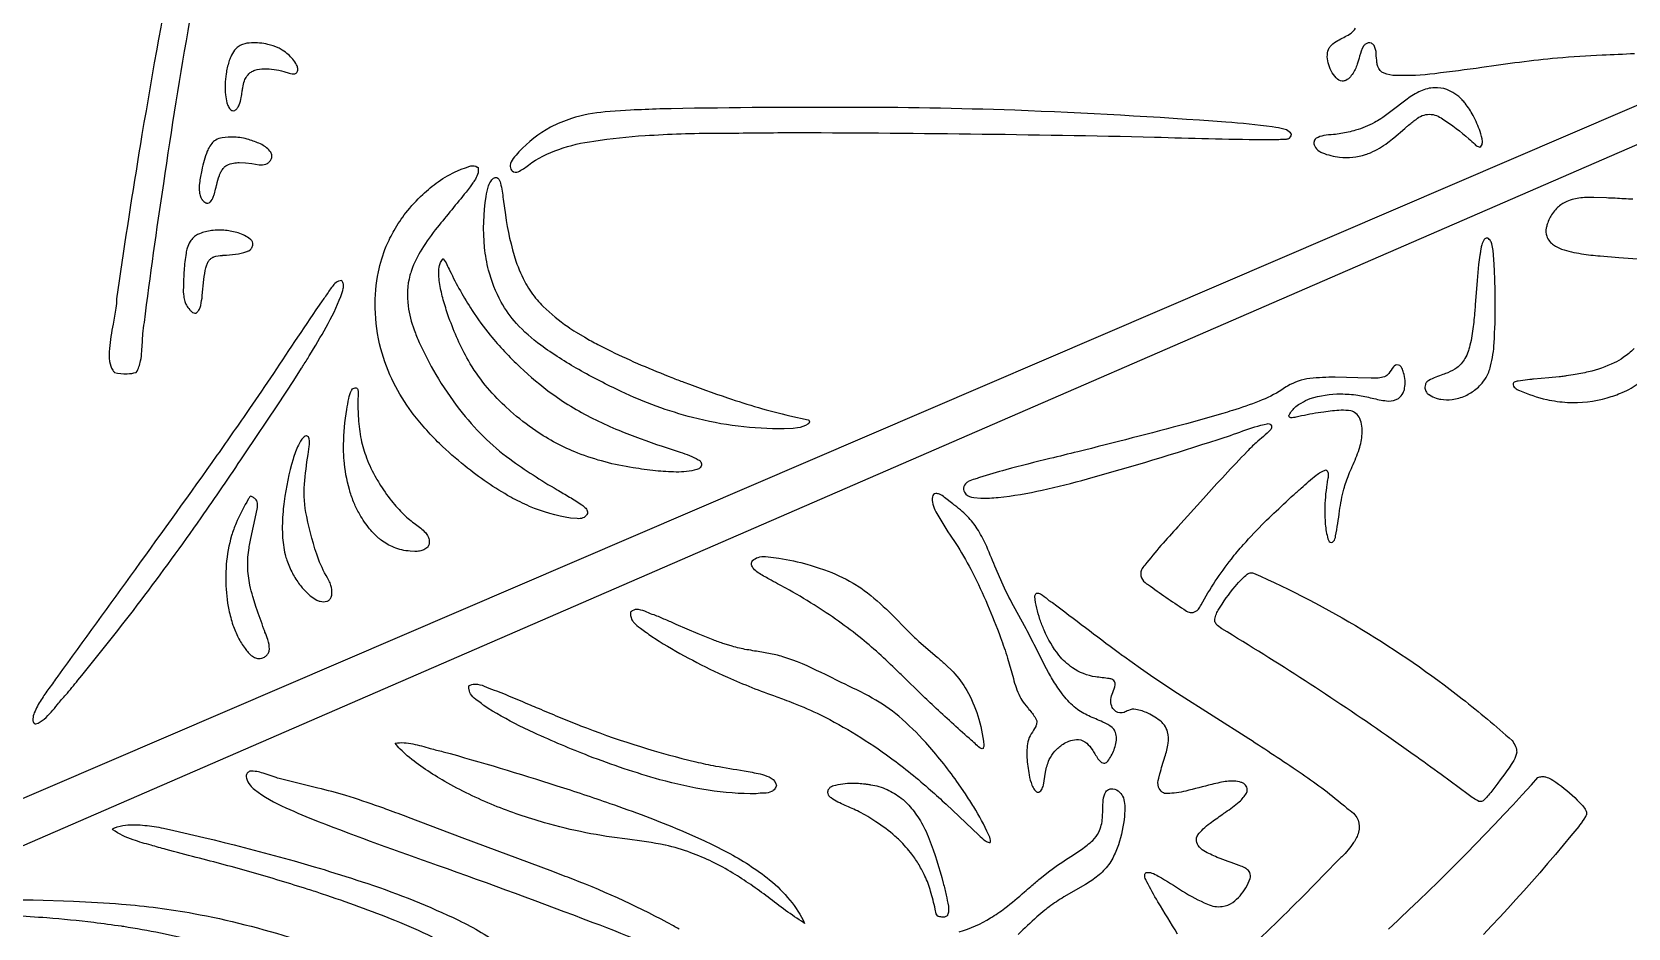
# Model space of a CAD drawing. Header units: millimetres. Extents: x 0 to 1000, y 0 to 780.
# Drawn here: x 430.3 to 666.1, y 398.1 to 530.4 of the extents above; entities that cross this region are included whole.
import ezdxf

# ---------------------------------------------------------------- set-up
doc = ezdxf.new("R2010")
doc.units = ezdxf.units.MM
doc.layers.add('Default', color=70, linetype='Continuous')

msp = doc.modelspace()

# ---------------------------------------------------------------- linework, layer by layer
at = {"layer": 'Default'}
for points in [[(451.66, 543.46, 0.006687), (446.56, 515.27, 0.004715), (443.19, 493.68), (442.8, 491, -0.04578), (442.7, 489.63, -0.020934), (442.29, 487.27, 0.024771), (441.74, 483.67, 0.056327), (441.78, 481.76, 0.122336), (442.25, 480.47, 0.051899), (442.51, 480.16, 0.066345), (444.37, 479.95, 0.063108), (445.71, 480.16, 0.099169), (446.36, 481.85, 0.022546), (446.54, 483.27, 0.00586), (446.68, 485.86, -0.03917), (446.92, 487.54, -0.006589), (449.77, 508.04, -0.006584), (453.63, 532.12, -0.009248)], [(667.02, 527.21, -0.004849), (662.24, 526.98, 0.008103), (655.63, 526.56, 0.013849), (644.49, 525.17, -0.002603), (637.51, 524.26, -0.037733), (631.8, 523.99, -0.087179), (630.02, 524.33, -0.207413), (629.1, 525.33, -0.0649), (628.98, 525.93, -0.024803), (628.87, 527.21, 0.110624), (628.56, 528.43, 0.133619), (628.15, 528.76, 0.251121), (627.28, 528.63, 0.076986), (626.98, 528.33, 0.062152), (626.42, 526.84, -0.021558), (626.08, 525.67, -0.066172), (625.93, 525.3, -0.080407), (625.06, 523.82, -0.118957), (624.39, 523.28, -0.100838), (623.84, 523.15, -0.14728), (622.95, 523.63, -0.065156), (622.23, 524.69, -0.0551), (621.77, 525.87, -0.074018), (621.65, 527.07, -0.121066), (621.94, 528.08, -0.085675), (622.25, 528.46, -0.077246), (623.2, 529.18, 0.015958), (624.93, 530.09, 0.120174), (625.82, 530.99, -0.101679)], [(666.77, 505.73, -0.004594), (664.16, 505.86, 0.00662), (662.87, 505.91), (660.99, 505.99, 0.040563), (658.81, 505.89, 0.068888), (656.81, 505.31, 0.076132), (655.51, 504.34, 0.041557), (654.89, 503.62, 0.075177), (654.13, 502.04, 0.026994), (653.98, 501.48, 0.12738), (654.06, 500.27, 0.07386), (654.48, 499.51, 0.093821), (655.05, 498.98, 0.078111), (656.26, 498.37, 0.045948), (659.18, 497.68, 0.025768), (661.94, 497.35), (664.7, 497.12), (667.47, 496.94, -0.034254)], [(666.96, 483.67, -0.047292), (665.35, 482.33, -0.040434), (664.01, 481.56, -0.054681), (660.23, 480.23, -0.009157), (657.96, 479.78), (656.93, 479.63, -0.047931), (656.67, 479.59, -0.024924), (655.9, 479.49), (654.38, 479.34), (652.1, 479.14, 0.040417), (651.81, 479.11, 0.042548), (651.56, 479.09), (649.82, 478.86, 0.120095), (649.25, 478.7, 0.129279), (649.11, 478.52, 0.202567), (649.15, 478.14, 0.112547), (649.71, 477.63, 0.067655), (650.04, 477.49, 0.051872), (654.06, 476.15, 0.040101), (657.13, 475.72, 0.083566), (662.99, 476.4, 0.03078), (665.22, 477.19, 0.070061), (667.71, 478.63, 0.065499)], [(599.51, 397.21, 0.005523), (596.62, 401.98, -0.022706), (594.97, 404.94, -0.04366), (594.7, 405.59, -0.107776), (594.69, 406.04, -0.178052), (594.85, 406.26, -0.063965), (594.9, 406.29, -0.143816), (595.74, 406.22, -0.064922), (596.68, 405.75, -0.011447), (600.26, 403.56, 0.036126), (603.95, 401.6, 0.126438), (606.13, 401.27, 0.123049), (607.68, 401.88, 0.097648), (609.62, 404.03, 0.048963), (610.25, 405.41, 0.178311), (610.2, 406.28), (610.2, 406.28, 0.106033), (609.73, 406.82, 0.058195), (609.47, 406.97, 0.019036), (608.64, 407.34, -0.003055), (605.4, 408.53, -0.024894), (603.39, 409.48, -0.122608), (602.59, 410.26, -0.151094), (602.31, 411.22, -0.137944), (602.54, 411.88, -0.028079), (603.3, 412.72, -0.044206), (604.33, 413.59, -0.003977), (606.13, 414.86, -0.044109), (606.6, 415.21, 0.030517), (608.65, 416.75, 0.072534), (609.71, 418.03, 0.205894), (609.75, 418.91, 0.113433), (609.31, 419.42, 0.073105), (608.91, 419.61, 0.090751), (607.85, 419.79, 0.062571), (605.78, 419.57, 0.025013), (604.6, 419.29, 0.001461), (600.73, 418.32, -0.055707), (598.02, 417.96, -0.201984), (597.26, 418.15, -0.153693), (596.73, 418.91, -0.164459), (596.75, 420.23), (596.9, 420.86, -0.009198), (597.67, 423.36, 0.029729), (598.16, 425.38, 0.117772), (598.06, 427.05, 0.081222), (597.58, 428.04, 0.068902), (597.13, 428.54, 0.067986), (595.15, 429.81, 0.063076), (593.37, 430.38, 0.153367), (592.26, 430.24, 0.040022), (591.63, 429.91, -0.219505), (590.43, 430.09, -0.018655), (590.24, 430.24, -0.127103), (589.8, 430.84, -0.11822), (589.67, 431.86, -0.059489), (589.96, 432.88, 0.053502), (590.3, 433.99, 0.170956), (590.22, 434.51, 0.139308), (589.95, 434.76, 0.109021), (589.42, 434.93, 0.00319), (587.4, 435.18, -0.112928), (584, 436.53, -0.066165), (581.99, 438.38, -0.061053), (579.82, 442.07, -0.012405), (579.2, 443.68, -0.0542), (578.43, 447.04, -0.158497), (578.59, 447.44, -0.08142), (578.69, 447.53, -0.199827), (579.27, 447.44, -0.052314), (580.36, 446.62, 0.063965), (581.07, 446.15, 0.002182), (590.77, 438.82, 0.014605), (591.59, 438.22), (594.04, 436.48), (596.03, 435.11), (599.52, 432.8), (610.06, 426.08, -0.0031), (617.51, 421.15, -0.026885), (623.99, 416.28, -0.003598), (624.74, 415.64, -0.066736), (625.72, 414.81, -0.078665), (626.2, 414.01, -0.16117), (626.26, 412.23, -0.070942), (625.53, 410.71, -0.048496), (623.8, 408.63, -0.016263), (623.21, 408.09), (621.38, 406.19), (618.17, 402.92, -0.007875), (608.38, 393.38, 0.038481)], [(525.89, 397.94, -0.020094), (525.05, 398.42, 0.03303), (510.18, 405.3, 0.002195), (507.24, 406.42), (493.84, 411.42), (485.94, 414.42, 0.002509), (482.9, 415.55, 0.021903), (481.68, 415.98, 0.011099), (476.67, 417.66, 0.011935), (472.54, 418.77), (467.22, 420.09, -0.026571), (466.39, 420.31), (464.47, 420.96, 0.088335), (462.51, 421.25, 0.137687), (462.09, 420.95, 0.222131), (461.98, 420.22, 0.091242), (462.52, 419.19, 0.061483), (463.17, 418.55, 0.057974), (467.79, 415.86, 0.009857), (472.58, 413.83, 0.008191), (490.18, 407.38, -0.00652), (513.16, 398.93, -0.021643), (529.22, 392.11, -0.019849)], [(567.29, 397.55, 0.066575), (571.92, 399.58, 0.029394), (574.02, 401.04, 0.016233), (576.92, 403.44, -0.016295), (577.83, 404.24, -0.007827), (579.22, 405.42), (580.64, 406.53, -0.022454), (583.77, 408.65), (585.34, 409.7, 0.020808), (587, 411.03, 0.090381), (587.89, 412.25, 0.091329), (588.44, 414.37), (588.49, 415.64, -0.023928), (588.55, 416.99, -0.102445), (588.92, 418.22), (588.92, 418.23, -0.130424), (589.46, 418.61, -0.135006), (589.98, 418.66, -0.145594), (590.96, 418.18, -0.111364), (591.52, 417.31, -0.0732), (591.72, 416.2, -0.039773), (591.68, 414.63, -0.060187), (590.78, 410.39, -0.034641), (589.95, 408.42, -0.064821), (588.6, 406.57, -0.040836), (587.73, 405.78, -0.029828), (585.93, 404.51), (582.74, 402.68, 0.026654), (580.56, 401.22, 0.031086), (579.9, 400.71), (578.76, 399.74, 0.00114), (575.98, 397.16, -0.043337)], [(489.48, 396.74, 0.022051), (483.93, 399.2, 0.0155), (473.21, 403.11, 0.014925), (471.1, 403.8, 0.005812), (462.85, 406.3, 0.007222), (454.56, 408.52, -0.001313), (450.12, 409.69, -0.008174), (447.9, 410.33, -0.021859), (445.27, 411.12, -0.068859), (442.24, 412.62), (442.19, 412.68, -0.205919), (442.48, 412.89, 0.003697), (442.53, 412.91, -0.072406), (444.13, 413.29, -0.049494), (446.99, 413.26, -0.025194), (449.75, 412.84, -0.018377), (473.45, 406.72, -0.003296), (479.91, 404.65, -0.030522), (493.33, 399.24, -0.037265), (499.89, 395.42, -0.043904)], [(428.88, 402.27, 0.020036), (430.49, 402.26), (436.43, 402.06, -0.007254), (443.54, 401.63, -0.024568), (454.19, 400.25, -0.030671), (469.22, 396.47, -0.020089)], [(454.68, 396.13, 0.022847), (443.86, 398.3, 0.010206), (443.53, 398.35, 0.001256), (439.45, 398.89, 0.011641), (432.52, 399.58, 0.001781), (422.67, 400.29, 0.062467)]]:
    msp.add_lwpolyline(points, format="xyb", dxfattribs=at)
for points in [[(469.14, 524.25, 0.159282), (469.35, 524.33, 0.111661), (469.5, 524.53, 0.076335), (469.56, 524.78, 0.104019), (469.52, 525.3, 0.072848), (469.4, 525.57, 0.039736), (468.82, 526.41, 0.043565), (468.17, 527.09, 0.040666), (467.28, 527.76, 0.026757), (466.7, 528.09, 0.046071), (465.13, 528.6, 0.070946), (462.74, 528.8, 0.083838), (461.41, 528.59, 0.077605), (460.76, 528.24, 0.060793), (460.22, 527.72, 0.052468), (459.67, 526.75, 0.030576), (459.4, 526.03, 0.035817), (458.99, 524.25, 0.069281), (458.91, 521.14, 0.027736), (459.1, 519.98, 0.062968), (459.32, 519.42, 0.044669), (459.5, 519.13, 0.085138), (459.71, 518.92, 0.106312), (459.94, 518.81, 0.155685), (460.29, 518.84, 0.086605), (460.64, 519.16, 0.069872), (460.91, 519.65, 0.061681), (461.21, 520.76, 0.020584), (461.35, 521.58, -0.03775), (461.45, 522.19, -0.053826), (461.71, 523.21, -0.0462), (462.03, 523.89, -0.054619), (462.45, 524.33, -0.063248), (462.92, 524.65, -0.046525), (463.25, 524.78, -0.069274), (464.62, 524.99, -0.075509), (467.51, 524.61), (467.52, 524.6), (468.32, 524.34, 0.095454)], [(644.19, 513.41, 0.13737), (644.44, 513.68, 0.13271), (644.55, 514.26, 0.060689), (644.22, 515.72, 0.043269), (643.18, 518.09, 0.043537), (642, 519.89, 0.014573), (641.58, 520.39, 0.055676), (640.49, 521.31, 0.063227), (639.29, 521.92, 0.099827), (637.48, 522.2, 0.098555), (635.42, 521.69, 0.058256), (633.44, 520.51), (631.05, 518.69), (629.85, 517.82, -0.042084), (629.54, 517.61, -0.009303), (628.61, 517.05, -0.047227), (625.83, 515.91, -0.037614), (623.65, 515.42, -0.017162), (622.56, 515.28, 0.033308), (621.12, 515.13, 0.075587), (620.02, 514.73, 0.133297), (619.77, 514.45, 0.10087), (619.65, 514, 0.101901), (619.78, 513.55, 0.104662), (620.43, 512.83, 0.080593), (620.93, 512.58, 0.068534), (623.46, 511.94, 0.102925), (627.3, 512.33, 0.0193), (628.04, 512.6, 0.055644), (630.57, 514.08, 0.01971), (631.48, 514.81), (633.11, 516.19, -0.023429), (633.51, 516.54, -0.020294), (634.75, 517.52, -0.078532), (635.67, 518.07, -0.187194), (637.79, 518.07, -0.068835), (638.65, 517.59, -0.038478), (642.57, 514.65, -0.037577), (643.42, 513.84, 0.100359), (643.92, 513.49, 0.05795)], [(501.26, 509.94, 0.325063), (502.14, 509.78, 0.053939), (503.63, 510.76, -0.078051), (508.12, 513.09, -0.052024), (513.32, 514.32, -0.023207), (520.87, 515.13, -0.01527), (531.52, 515.49, 0.002589), (541.78, 515.58, -0.004892), (596.13, 514.91, 0.006578), (612.11, 514.54), (614.18, 514.54, -0.025413), (615.31, 514.58, 0.039322), (615.88, 514.65, 0.318669), (616.34, 515.33, 0.128229), (615.62, 515.95, 0.072321), (614.05, 516.31), (613.5, 516.42, 0.017133), (606.68, 517.11, 0.00914), (575.49, 518.86, 0.008568), (550.36, 519.29, 0.005663), (523.03, 519.06, -0.008381), (518.71, 518.9), (515, 518.61, 0.058967), (509.99, 517.65, 0.039782), (506.9, 516.37, 0.077669), (502.25, 512.72, 0.014727), (501.39, 511.74, 0.12895), (500.96, 510.72, 0.223992), (501.15, 510.03, 0.006052)], [(455.45, 505.66, 0.065692), (455.7, 505.39, 0.078562), (455.98, 505.21, 0.038929), (456.1, 505.16, 0.185963), (456.5, 505.21, 0.074744), (456.68, 505.34, 0.058089), (457.09, 506.05, 0.030341), (457.25, 506.52), (457.44, 507.19, 0.042033), (457.52, 507.53, -0.041675), (457.56, 507.7, -0.047866), (457.61, 507.87, -0.040513), (457.99, 509.21, -0.014334), (458.16, 509.63, -0.051941), (458.46, 510.14, -0.061348), (458.82, 510.54, -0.051125), (459.12, 510.74, -0.061595), (460.08, 511.06, -0.056087), (460.94, 511.14), (461.85, 511.09), (462.77, 511), (463.85, 510.83, 0.128744), (464.85, 510.91, 0.106742), (465.28, 511.17, 0.074026), (465.59, 511.56, 0.096114), (465.72, 511.9, 0.123433), (465.7, 512.43, 0.075156), (465.59, 512.66, 0.048074), (464.96, 513.31, 0.054687), (464.27, 513.79, 0.017054), (464.05, 513.89, 0.029981), (462.34, 514.54, 0.059905), (460.19, 514.9, 0.049777), (458.39, 514.8, 0.117385), (457.45, 514.47, 0.068817), (456.87, 513.96, 0.062505), (456.36, 513.17, 0.022514), (456.21, 512.81, 0.037132), (455.38, 510.03, 0.023396), (455.06, 508.09, 0.053142), (455.05, 506.79, 0.066617), (455.21, 506.12, 0.060637), (455.44, 505.68, 0.001406)], [(512.35, 459.29, -0.101938), (512.02, 458.86, -0.10374), (511.69, 458.66, -0.121709), (510.85, 458.56), (509.87, 458.61, -0.060758), (503.82, 460.37, -0.023903), (501.02, 461.73, -0.041086), (494.26, 466.33, -0.022396), (490.51, 469.65, -0.0416), (486.39, 474.31, -0.042566), (483.75, 478.58, -0.055314), (481.84, 483.65, -0.054056), (481, 489.64, -0.057674), (481.48, 494.98, -0.048572), (482.64, 498.78, -0.029945), (483.82, 501.13, -0.037833), (485.55, 503.71, -0.038999), (488.04, 506.44, -0.03659), (490.33, 508.31, -0.048458), (493.17, 509.93, -0.012071), (493.88, 510.22, -0.006363), (495.13, 510.64, -0.207151), (496.08, 510.48, -0.023766), (496.2, 510.39, -0.147852), (496.13, 509.39, -0.070657), (495.66, 508.48, -0.038545), (495.34, 508.02), (495.03, 507.57), (494.43, 506.79, -0.001996), (490.18, 501.57, 0.028661), (487.88, 498.35, 0.054935), (486.38, 495.21, 0.010668), (486.14, 494.49, 0.101937), (485.88, 489.96, 0.052214), (486.76, 486.43, 0.013646), (487.52, 484.59, 0.030081), (489.96, 479.86, 0.027731), (493.45, 474.69, 0.033782), (497.01, 470.68, 0.037215), (500.9, 467.37, 0.028232), (507.88, 462.83, 0.008192), (509.71, 461.75, -0.022642), (511.51, 460.6, -0.009344), (512.12, 460.08, -0.154565), (512.35, 459.55, -0.057883)], [(544.96, 473.15, -0.290174), (545.13, 473, -0.205907), (545.11, 472.72, -0.181806), (544.93, 472.51), (544.91, 472.5, -0.101831), (543.37, 471.95), (542.74, 471.88), (541.41, 471.81, -0.065896), (527.9, 473.48, -0.046429), (517.35, 477.33, -0.018841), (511.08, 480.56, -0.028083), (505.46, 484.18, -0.048734), (501.86, 487.39, -0.057048), (499.63, 490.53, -0.061597), (497.77, 495.25, -0.036431), (497.16, 498.6, -0.062649), (497.4, 506.15, -0.032305), (497.77, 507.69, -0.100882), (498.23, 508.57, -0.087628), (498.61, 508.91, -0.314804), (499.11, 508.85, -0.136227), (499.53, 508.09, -0.020109), (499.92, 505.74), (500.24, 503.43, 0.043286), (501.8, 496.59, 0.05041), (503.28, 493.23, 0.048679), (504.93, 490.85, 0.025719), (505.83, 489.9, 0.042949), (509.45, 486.91, 0.014682), (510.68, 486.11), (511.96, 485.34, 0.007676), (513.9, 484.28), (515.85, 483.28, 0.020383), (524.84, 479.39, 0.012571), (526.61, 478.71, 0.006936), (533.05, 476.4, 0.0232), (542.27, 473.72)], [(453.13, 490.08, 0.047713), (453.61, 489.41, 0.007322), (453.78, 489.22, 0.075443), (454.04, 489.02, 0.102965), (454.38, 488.91, 0.052381), (454.55, 488.91, 0.084659), (454.88, 489.23, 0.074964), (455.15, 489.76, 0.032385), (455.23, 490.05, 0.03493), (455.47, 491.5), (455.71, 493.86, -0.042818), (456.01, 495.61, -0.014608), (456.17, 496.16, -0.055614), (456.42, 496.62, -0.066535), (456.75, 496.97, -0.079293), (457.12, 497.19), (457.17, 497.21, -0.069614), (458.44, 497.44, -0.007455), (458.57, 497.45, 0.009716), (460.38, 497.62, 0.071863), (462.03, 498, 0.006069), (462.17, 498.06, 0.111237), (462.52, 498.23, 0.085437), (462.79, 498.57, 0.126272), (462.93, 499.06, 0.091855), (462.88, 499.42, 0.084443), (462.76, 499.65, 0.111983), (462.58, 499.8), (462.57, 499.8, 0.043689), (461.72, 500.36, 0.04981), (460.78, 500.75, 0.049253), (458.89, 501.12, 0.051514), (456.84, 501.09, 0.066306), (455.07, 500.63, 0.01607), (454.77, 500.5, 0.073171), (454.18, 500.08, 0.06063), (453.68, 499.47, 0.061859), (453.24, 498.52, 0.039652), (453.07, 497.75, 0.021548), (452.77, 495.23, 0.011236), (452.67, 492.67, 0.049146), (452.72, 491.4, 0.054423), (452.89, 490.63, 0.049678)], [(645.45, 499.92, 0.255854), (645, 499.92, 0.083509), (644.83, 499.79, 0.079646), (644.46, 498.99, 0.024193), (644.39, 498.69), (644.27, 498.08, -0.03225), (644.17, 497.47), (644, 496.11), (643.78, 493.73), (643.5, 490.15, -0.01316), (643.43, 489.25, -0.017774), (643.3, 487.91, -0.01519), (643.14, 486.58, -0.044372), (642.63, 483.86, -0.005616), (642.44, 483.26, -0.050825), (641.98, 482.2, -0.051458), (641.44, 481.43, -0.060304), (640.8, 480.84), (640.79, 480.83, -0.048297), (639.47, 480.11, -0.027195), (638.73, 479.84, 0.043177), (636.65, 478.96, 0.136189), (636.34, 478.76, 0.097849), (636.13, 478.37, 0.060663), (636.06, 477.98, 0.103775), (636.2, 477.38, 0.092556), (636.42, 477.06, 0.088936), (636.62, 476.91, -0.030424), (636.75, 476.82, 0.06775), (637.73, 476.35, 0.047035), (638.4, 476.19, 0.071145), (640.08, 476.16, 0.08029), (642.05, 476.71, 0.058953), (643.58, 477.66, 0.028433), (644.33, 478.34, 0.058936), (645.09, 479.38, 0.066413), (645.76, 481.07, 0.04877), (646.29, 484.52, 0.015011), (646.46, 490.34, 0.006048), (646.41, 493.25, 0.008923), (646.35, 494.7, 0.01232), (646.28, 496.15), (646.13, 498.15, 0.044941), (645.93, 499.14, 0.079953), (645.68, 499.66, 0.065459)], [(490.94, 496.82, -0.09752), (491.02, 496.92), (491.05, 496.92, -0.094458), (491.59, 496.09, 0.02491), (492.04, 495.17, 0.033067), (495.33, 489.31, 0.025332), (497.99, 485.65, 0.03042), (502.4, 480.94, 0.033134), (507.15, 476.99, 0.022128), (510.29, 474.92, 0.035962), (516.98, 471.6, 0.017647), (523.38, 469.26), (526.08, 468.38, -0.04134), (528.74, 467.25, -0.147782), (529.1, 466.95, -0.232805), (529.14, 466.29, -0.146019), (528.8, 465.91, -0.121629), (528.51, 465.81, -0.070792), (525.47, 465.43, -0.012697), (522.42, 465.62, -0.008723), (519.11, 466.06, -0.052814), (510.92, 468.23, -0.052959), (504.74, 471.52, -0.031132), (501, 474.41), (500.14, 475.2, -0.026964), (497.27, 478.26, -0.038063), (494.77, 481.91, -0.042777), (491.91, 488.23, -0.01391), (491.15, 490.58, -0.019565), (490.6, 492.85, -0.052119), (490.4, 495.13, -0.089137), (490.61, 496.22, -0.073016)], [(476.03, 493.71, 0.172693), (475.22, 493.42, 0.065773), (474.15, 492.13, -0.039113), (473.17, 490.73, 0.002317), (465.97, 480.01, -0.003644), (462.45, 474.8, -0.001366), (457.64, 467.91, -0.002778), (445.54, 451.06, 0.000842), (434.13, 435.31, -0.010756), (432.82, 433.47, 0.009357), (431.66, 431.79, 0.036518), (430.65, 429.9, 0.08838), (430.45, 428.99, 0.161811), (430.56, 428.46, 0.160776), (430.77, 428.25, 0.063417), (430.86, 428.23, 0.101861), (432.13, 428.96, 0.041591), (434.08, 431.1, -0.028459), (435.33, 432.54, 0.008794), (437.09, 434.68, 0.018956), (455.31, 458.68, 0.007234), (461.55, 467.83), (461.85, 468.28), (466.62, 475.37), (468.97, 478.96), (470.13, 480.77, 0.040837), (470.28, 481, 0.013409), (471.28, 482.6, 0.007295), (473.77, 486.83, 0.033399), (475.95, 491.38, 0.031245), (476.29, 492.53, 0.074248), (476.31, 493.18, 0.135443), (476.11, 493.63, 0.047563)], [(631.42, 480.95, -0.008217), (630.73, 479.98, -0.139677), (630.11, 479.51, -0.097834), (628.14, 479.3), (626.17, 479.37), (622.81, 479.43, 0.027313), (619.08, 479.25, 0.102613), (615.76, 478.13, 0.013914), (614.92, 477.59, -0.048668), (611.59, 475.9, -0.01724), (607.62, 474.52, -0.016952), (606.2, 474.1), (600.86, 472.58, -0.005757), (584.78, 468.44, -0.005096), (580.67, 467.43, 0.006881), (574.18, 465.77, 0.007159), (570.28, 464.65, -0.07154), (569.57, 464.4, 0.050617), (568.62, 464.03, 0.078675), (568.18, 463.68, 0.161465), (567.9, 462.84, 0.124149), (568.26, 462.16, 0.18278), (569.42, 461.66), (570.49, 461.57, 0.028949), (573.05, 461.7, 0.031919), (579.54, 462.77, 0.015264), (586.2, 464.43, 0.012064), (605.51, 470.26, 0.013848), (609.18, 471.5, -0.027007), (612.75, 472.58, -0.268375), (613.3, 472.42, -0.296795), (613.37, 471.81, -0.135813), (613.26, 471.67, -0.017956), (611.13, 469.76, 0.026263), (609.8, 468.47, 0.008195), (603.36, 461.54), (599.58, 457.36, 0.020573), (594.69, 451.69, 0.109306), (594.18, 450.97, 0.183434), (594.19, 449.83, 0.146407), (594.96, 448.93, 0.042987), (595.21, 448.8, 0.015507), (600.45, 445.18, 0.12555), (601.25, 444.74, 0.09396), (601.82, 444.7, 0.162506), (602.6, 445.17, 0.082558), (602.99, 445.83, -0.038406), (607.47, 452.59, -0.023058), (609.26, 454.72, -0.014828), (612.39, 458.02), (612.68, 458.31, -0.004026), (615.55, 461.04, 0.010883), (616.58, 462, -0.012252), (617.8, 463.06, -0.020148), (620, 464.97, -0.099957), (621.45, 465.74, -0.214762), (621.73, 465.43, -0.090415), (621.78, 465.14, -0.064478), (621.72, 464.48, 0.017839), (621.59, 463.64, 0.038901), (621.27, 459.83, 0.011947), (621.35, 457.74, 0.051378), (621.74, 455.57, 0.089396), (621.94, 455.17, 0.22509), (622.24, 455.02, 0.223183), (622.57, 455.22, 0.138096), (622.88, 456, 0.015692), (623.46, 459.69, -0.026664), (624.09, 462.93, -0.033903), (624.82, 465.05, -0.01194), (625.34, 466.25, 0.015897), (626.36, 468.81, 0.054677), (626.78, 471.06, 0.108074), (626.46, 473.33, 0.103917), (625.85, 474.1, 0.134024), (625.11, 474.46, 0.061405), (623.69, 474.55, 0.025243), (621.11, 474.3, 0.017395), (617.85, 473.72, 0.057946), (617.02, 473.55, -0.081978), (616.27, 473.45, -0.392722), (615.98, 473.72, -0.083521), (615.99, 473.84, -0.089634), (617.02, 475.11, -0.048282), (617.8, 475.63, -0.034819), (619.11, 476.28, -0.081568), (623.63, 476.97, -0.030334), (626.15, 476.8), (626.4, 476.76, -0.011426), (628.53, 476.29, 0.034965), (630.67, 475.92, 0.147659), (632.15, 476.32, 0.123807), (632.84, 477.14, 0.092524), (633.06, 477.81, 0.116377), (632.92, 480.11, 0.042315), (632.67, 480.77, 0.131449), (632.35, 481.15, 0.347222), (631.54, 481.09, 0.047467)], [(478.31, 477.8, -0.152076), (478.44, 477.63, -0.056132), (478.47, 477.43, -0.046804), (478.48, 476.99, -0.003631), (478.46, 476.14, 0.022682), (478.54, 473.34, 0.039812), (478.92, 470.26, 0.037686), (479.73, 467.53, 0.038368), (481.16, 464.53, 0.010886), (481.6, 463.79, 0.031308), (483.42, 461.19, 0.030807), (485.24, 459.17, 0.040967), (486.98, 457.72, -0.054992), (488.42, 456.5, -0.089932), (488.83, 455.89, -0.028477), (488.92, 455.61, -0.149454), (488.96, 454.77, -0.08816), (488.81, 454.42, -0.018348), (488.77, 454.36, -0.077995), (488.19, 453.95, -0.089294), (487.57, 453.76, -0.039118), (486.84, 453.72), (486.17, 453.75, -0.080465), (483.79, 454.31, -0.060557), (481.88, 455.39, -0.026261), (481.52, 455.68, -0.04535), (480, 457.27, -0.043557), (478.57, 459.45, -0.025705), (477.81, 461.06, -0.025406), (477.19, 462.87, -0.048636), (476.41, 467.21, -0.022324), (476.34, 469.49, -0.041241), (476.82, 474.65, -0.008959), (477.11, 476.29, -0.05764), (477.51, 477.49, -0.089854), (477.57, 477.6, -0.097875), (477.77, 477.79, -0.271241)], [(474.62, 447.53, 0.074515), (474.48, 448.68, 0.061641), (474.18, 449.41, -0.037629), (472.63, 452.55, -0.033912), (470.89, 458.85, -0.066544), (470.56, 463.64, -0.017437), (471.1, 468.05), (471.27, 469.19, 0.069099), (471.26, 470.36, 0.119992), (471.15, 470.62, 0.141113), (470.98, 470.75, 0.110897), (470.86, 470.77, 0.150821), (470.52, 470.65, 0.048971), (470.4, 470.54, 0.05712), (469.66, 469.42, 0.022342), (469.23, 468.4, 0.019986), (468.87, 467.33, 0.038677), (467.56, 461.08, 0.008551), (467.4, 459.62, 0.033337), (467.31, 456.1, 0.050867), (467.72, 453.25, 0.01682), (467.96, 452.4, 0.036473), (468.8, 450.49, 0.040847), (469.85, 448.83, 0.038202), (470.95, 447.59, 0.023345), (471.51, 447.1, 0.053142), (472.4, 446.53, 0.054611), (472.86, 446.35, 0.13341), (473.89, 446.35, 0.125342), (474.24, 446.57, 0.092268), (474.5, 446.98, 0.082473)], [(578.68, 418.22, 0.322849), (579.2, 418.24, 0.071127), (579.41, 418.48, 0.090738), (579.7, 419.21), (580.03, 421.13, -0.06266), (580.57, 422.96, -0.059907), (581.41, 424.2, -0.072241), (582.62, 425.25, -0.046726), (583.49, 425.69, -0.079895), (584.59, 425.94, -0.147474), (585.83, 425.61, -0.070334), (586.13, 425.38, -0.061047), (586.91, 424.44, -0.031479), (587.3, 423.82, -0.005877), (587.76, 423.09, 0.085053), (588.14, 422.67, 0.078443), (588.48, 422.48, 0.23781), (589.03, 422.56, 0.067648), (589.21, 422.73, 0.068962), (590.15, 424.42, 0.08866), (590.51, 426.33, 0.090925), (590.27, 427.18, 0.101267), (589.86, 427.72, 0.078527), (588.49, 428.51, 0.001483), (586.4, 429.42, -0.056365), (584.52, 430.55, -0.055496), (582.65, 432.46), (582.47, 432.68), (582.02, 433.31, -0.013463), (580.75, 435.32, -0.013772), (578.53, 439.61, 0.006359), (577.15, 442.3), (575.3, 445.69, -0.023415), (573.55, 449.18), (572.72, 451.11, 0.008756), (571.33, 454.42, 0.028486), (570.1, 456.8, 0.051058), (568.7, 458.66, 0.043764), (566.65, 460.49, 0.007087), (566.32, 460.73), (565.12, 461.69, 0.086669), (564.37, 462.15, 0.068453), (563.81, 462.29, 0.183968), (563.48, 462.11, 0.099617), (563.31, 461.79, 0.118223), (563.37, 460.7, 0.05217), (563.82, 459.56, 0.019012), (566.25, 455.65, -0.015909), (567.05, 454.42, -0.024424), (569.24, 450.58, -0.030503), (573.38, 440.99, -0.006379), (574.42, 437.97), (575.27, 434.95, 0.047506), (576.22, 432.29, 0.051722), (576.91, 431.19), (577.4, 430.61, -0.028185), (577.58, 430.39, -0.069356), (578.52, 429.11, -0.017616), (578.74, 428.68, -0.105661), (578.61, 427.96, -0.018998), (578.57, 427.85, -0.037285), (577.9, 426.78, 0.088867), (577.43, 425.6, 0.070365), (577.27, 423.26, 0.023772), (577.39, 421.98, 0.0039), (577.59, 420.72, 0.04431), (578.01, 419.19, 0.080336), (578.41, 418.49, 0.050729)], [(462.75, 461.83, 0.308825), (462.52, 461.8, 0.087222), (462.27, 461.44), (462.25, 461.41), (462.03, 461, 0.03701), (460.47, 457.89, 0.018723), (459.79, 456.06, 0.048969), (459.02, 451.78, 0.028602), (458.95, 449.15, 0.046353), (459.4, 445.08, 0.028432), (459.99, 442.84, 0.036785), (460.78, 440.99, 0.041217), (461.79, 439.38, 0.019535), (462.25, 438.81, 0.061822), (462.88, 438.23, 0.03304), (463.16, 438.07, 0.116585), (463.79, 437.9, 0.069883), (464.26, 437.96, 0.064291), (464.77, 438.18, 0.098908), (465.12, 438.52, 0.070592), (465.35, 438.97, 0.090696), (465.26, 440.3, 0.030844), (465.14, 440.69, 0.01168), (464.73, 441.8, -0.018122), (464.58, 442.24, -0.002718), (463.44, 445.41), (462.93, 447.04, -0.011517), (462.5, 448.71, -0.093552), (462.38, 454.24, 0.01169), (462.44, 454.66, -0.01562), (462.63, 455.64), (463.02, 457.45), (463.43, 459.25), (463.61, 460.21, 0.121722), (463.57, 461.05, 0.026674), (463.51, 461.2, 0.06822), (463.13, 461.6, 0.070976)], [(536.72, 452.36, -0.088351), (537.56, 452.84, -0.11966), (538.66, 452.95), (540.65, 452.72, -0.028753), (544.93, 451.78, -0.017204), (547.36, 451, -0.041939), (551.59, 449.04), (552.73, 448.32, -0.038176), (556.51, 445.17, -0.006203), (560.08, 441.59, 0.019937), (561.33, 440.41), (564.03, 438.11, -0.017783), (565.21, 437.06), (566.36, 435.94, -0.05702), (568.39, 433.19, -0.053425), (570.02, 429.45, -0.049138), (570.91, 425.12, -0.148107), (570.83, 424.69, -0.035453), (570.79, 424.62, -0.319313), (570.54, 424.59, -0.079686), (569.79, 425.17, 0.054841), (569.06, 425.82, -0.004713), (563.89, 430.52, -0.021916), (563.26, 431.1, -0.009133), (562.21, 432.1), (561.39, 432.88), (559.29, 434.93, 0.021374), (558.5, 435.7, 0.024306), (552.87, 440.82, 0.026416), (545.84, 445.82, 0.013583), (541.66, 448.29, -0.001592), (539.19, 449.61, -0.012889), (537.6, 450.55, -0.063719), (536.88, 451.19, -0.105687), (536.61, 451.72, -0.1547), (536.67, 452.28, -0.033271)], [(605.25, 442.99, -0.15209), (605.03, 443.5, -0.117283), (605.18, 444.3, -0.042044), (605.53, 445.03, -0.039453), (608.03, 448.55, -0.014808), (609.01, 449.64, -0.027533), (609.8, 450.34, -0.17294), (610.43, 450.56, -0.078358), (610.73, 450.51, -0.032482), (626.77, 442.18, -0.030365), (641.57, 431.95, -0.01501), (648.94, 425.79, -0.056183), (649.45, 424.89, -0.095298), (649.62, 424.06, -0.092881), (649.2, 422.84), (649.11, 422.69, -0.018034), (646.52, 419.07, -0.010393), (645.32, 417.55, -0.038975), (644.78, 416.98, -0.157767), (644.32, 416.78, -0.089696), (644.05, 416.8, -0.062011), (642.46, 417.82), (638.48, 420.75, 0.002625), (634.35, 423.73), (630.4, 426.52, 0.015392), (606.08, 442.29, -0.073883)], [(518.74, 444.74, 0.132683), (518.88, 443.73, 0.074182), (519.18, 443.26, 0.086893), (520.18, 442.36), (521, 441.8, -0.030549), (521.41, 441.45), (522.95, 440.46, 0.032081), (533.03, 435.13, 0.019823), (540.33, 432.26, -0.008283), (541.44, 431.83, -0.014094), (542.79, 431.31, -0.020671), (546.8, 429.57, -0.04144), (557.14, 423.24, -0.021917), (563.05, 418.46, -0.007637), (565.35, 416.37), (570.18, 411.81, 0.044796), (571.06, 411.04, 0.052554), (571.54, 410.76, 0.151647), (571.83, 410.75, 0.26515), (571.9, 411.06, 0.074289), (571.61, 411.9, 0.031717), (569.43, 415.97, 0.010504), (568.2, 417.9), (566.94, 419.74, 0.028989), (562.32, 425.49, 0.031407), (558.36, 429.36, 0.047993), (554.43, 432.06, 0.016109), (549.83, 434.37), (547.7, 435.42, 0.025875), (546.9, 435.81, 0.037787), (541.23, 438.17, 0.028716), (539.14, 438.64, 0.012159), (537.06, 439, 0.014004), (535.9, 439.2, -0.021074), (533.73, 439.7), (532.54, 440.06, 0.012941), (531.74, 440.34, -0.014164), (530.93, 440.64), (528.74, 441.52), (525.48, 442.93, 0.010762), (523.86, 443.64, 0.015409), (522.22, 444.33, -0.057261), (521.11, 444.76, 0.047337), (519.92, 445.13, 0.184767), (518.98, 444.93, 0.044606)], [(540.27, 419.2, -0.102812), (540.03, 418.63, -0.149449), (539.54, 418.24, -0.110845), (538.5, 418.02, 0.025512), (537.29, 417.93, -0.043322), (530.18, 418.46, -0.027481), (523.06, 420, -0.023007), (512.57, 423.5, -0.014294), (504.5, 426.92), (502.28, 427.97, -0.028349), (497.08, 430.94, 0.074948), (496.92, 431.08, 0.016907), (496.08, 431.68, -0.056689), (495.23, 432.47, -0.124541), (494.88, 433.3, -0.060587), (494.86, 433.84, -0.132711), (495.7, 434.13, -0.068555), (496.13, 434.1, -0.073278), (497.44, 433.69, 0.04981), (498.95, 433.12, -0.00542), (503.9, 431.05, 0.016848), (505.08, 430.55, -0.002222), (508.07, 429.29, 0.003503), (511.03, 428.1, 0.019446), (512.2, 427.65, 0.03223), (528.38, 422.64, 0.015479), (531.27, 422.02, 0.001324), (535.49, 421.31, -0.00873), (537.86, 420.85, -0.032082), (539.2, 420.42, -0.201614), (540.2, 419.41, -0.024792)], [(544.44, 398.78, 0.023756), (544.32, 398.87, -0.023809), (539.04, 402.65, 0.027056), (533.83, 406.21, 0.049536), (527.63, 409.21, 0.030536), (523.87, 410.33), (523.85, 410.33, 0.021229), (518.29, 411.21, -0.041328), (506.03, 413.64, -0.025936), (498.59, 416.19, -0.03136), (491.28, 419.75, -0.03869), (485.75, 423.52, -0.008589), (484.72, 424.49, -0.042636), (483.96, 425.41, -0.093337), (486.58, 425.28, -0.024528), (489.14, 424.62, 0.015884), (491.04, 424.14, -0.010696), (507.83, 419.11, -0.00682), (515.68, 416.51, -0.01439), (526.12, 412.54), (529.53, 411.03), (530.79, 410.43), (532.99, 409.31, -0.046646), (539.27, 405.22, -0.0535), (542.27, 402.21, -0.060996)], [(564.27, 399.78, -0.167972), (564.05, 399.89, -0.128428), (563.89, 400.2), (563.74, 400.89, 0.011073), (563.05, 403.52, 0.040377), (562.21, 405.77, 0.024806), (561.35, 407.41, 0.029729), (560.28, 409, 0.032645), (558.45, 411.05, 0.019631), (557.78, 411.66, 0.033466), (554.98, 413.79, 0.030639), (552.48, 415.25, 0.025581), (550.41, 416.2, -0.04761), (548.38, 417.3, -0.113718), (548.04, 417.6, -0.111044), (547.9, 417.95, -0.137244), (547.94, 418.48, -0.103727), (548.08, 418.72, -0.096618), (548.42, 419.01, -0.096506), (548.74, 419.12, -0.069014), (551.45, 419.49), (552.14, 419.48, -0.014007), (553.16, 419.4, -0.031277), (553.67, 419.33, -0.042243), (554.18, 419.26, -0.070067), (556.61, 418.54, -0.057163), (558.72, 417.26, -0.013532), (559.22, 416.85, -0.044504), (560.78, 415.07, -0.04284), (562.21, 412.69, -0.021427), (562.84, 411.24, -0.03031), (564.92, 404.73, -0.007743), (565.35, 402.95, -0.006671), (565.67, 401.34, -0.062086), (565.7, 400.56, -0.08731), (565.56, 400.04, -0.033641), (565.48, 399.89, -0.109083), (565.1, 399.72, -0.063023), (564.88, 399.7, -0.035443)]]:
    msp.add_lwpolyline(points, format="xyb", close=True, dxfattribs=at)
msp.add_lwpolyline([(152.85, 290.35), (685.43, 521.64), (683.3, 526.41), (148.1, 296.68)], close=True, dxfattribs=at)
msp.add_lwpolyline([(630.69, 397.94), (632.04, 399.2), (632.34, 399.48), (633.76, 400.83), (635.18, 402.18), (636.6, 403.55), (638, 404.92), (639.41, 406.31), (640.81, 407.7), (642.2, 409.11), (643.59, 410.53), (644.97, 411.96), (646.34, 413.4), (647.71, 414.85), (649.08, 416.31), (650.44, 417.78), (651.79, 419.26), (652.75, 420.31), (652.89, 420.36), (653.03, 420.41), (653.18, 420.44), (653.33, 420.46), (653.47, 420.46), (653.62, 420.46), (653.77, 420.44), (653.89, 420.41), (654.1, 420.34), (654.32, 420.26), (654.53, 420.16), (654.73, 420.06), (654.94, 419.94), (654.98, 419.91), (655.4, 419.63), (655.81, 419.34), (656.22, 419.03), (656.62, 418.72), (657.02, 418.39), (657.42, 418.05), (657.81, 417.71), (658.19, 417.35), (658.57, 416.98), (658.95, 416.6), (659.18, 416.35), (659.34, 416.18), (659.48, 416), (659.62, 415.81), (659.75, 415.63), (659.8, 415.54), (659.85, 415.43), (659.88, 415.33), (659.91, 415.21), (659.93, 415.1), (659.93, 415.01), (659.93, 414.92), (659.91, 414.83), (659.88, 414.75), (659.85, 414.67), (659.81, 414.6), (659.78, 414.56), (659.77, 414.56), (659.54, 414.18), (659.3, 413.81), (659.3, 413.8), (659.13, 413.56), (658.97, 413.34), (658.79, 413.12), (658.78, 413.1), (657.64, 411.71), (656.49, 410.34), (655.34, 408.97), (654.18, 407.62), (653.02, 406.27), (651.85, 404.94), (650.68, 403.61), (649.5, 402.3), (648.31, 400.99), (647.12, 399.7), (645.92, 398.41), (644.72, 397.14)], dxfattribs=at)

doc.saveas('drawing.dxf')
